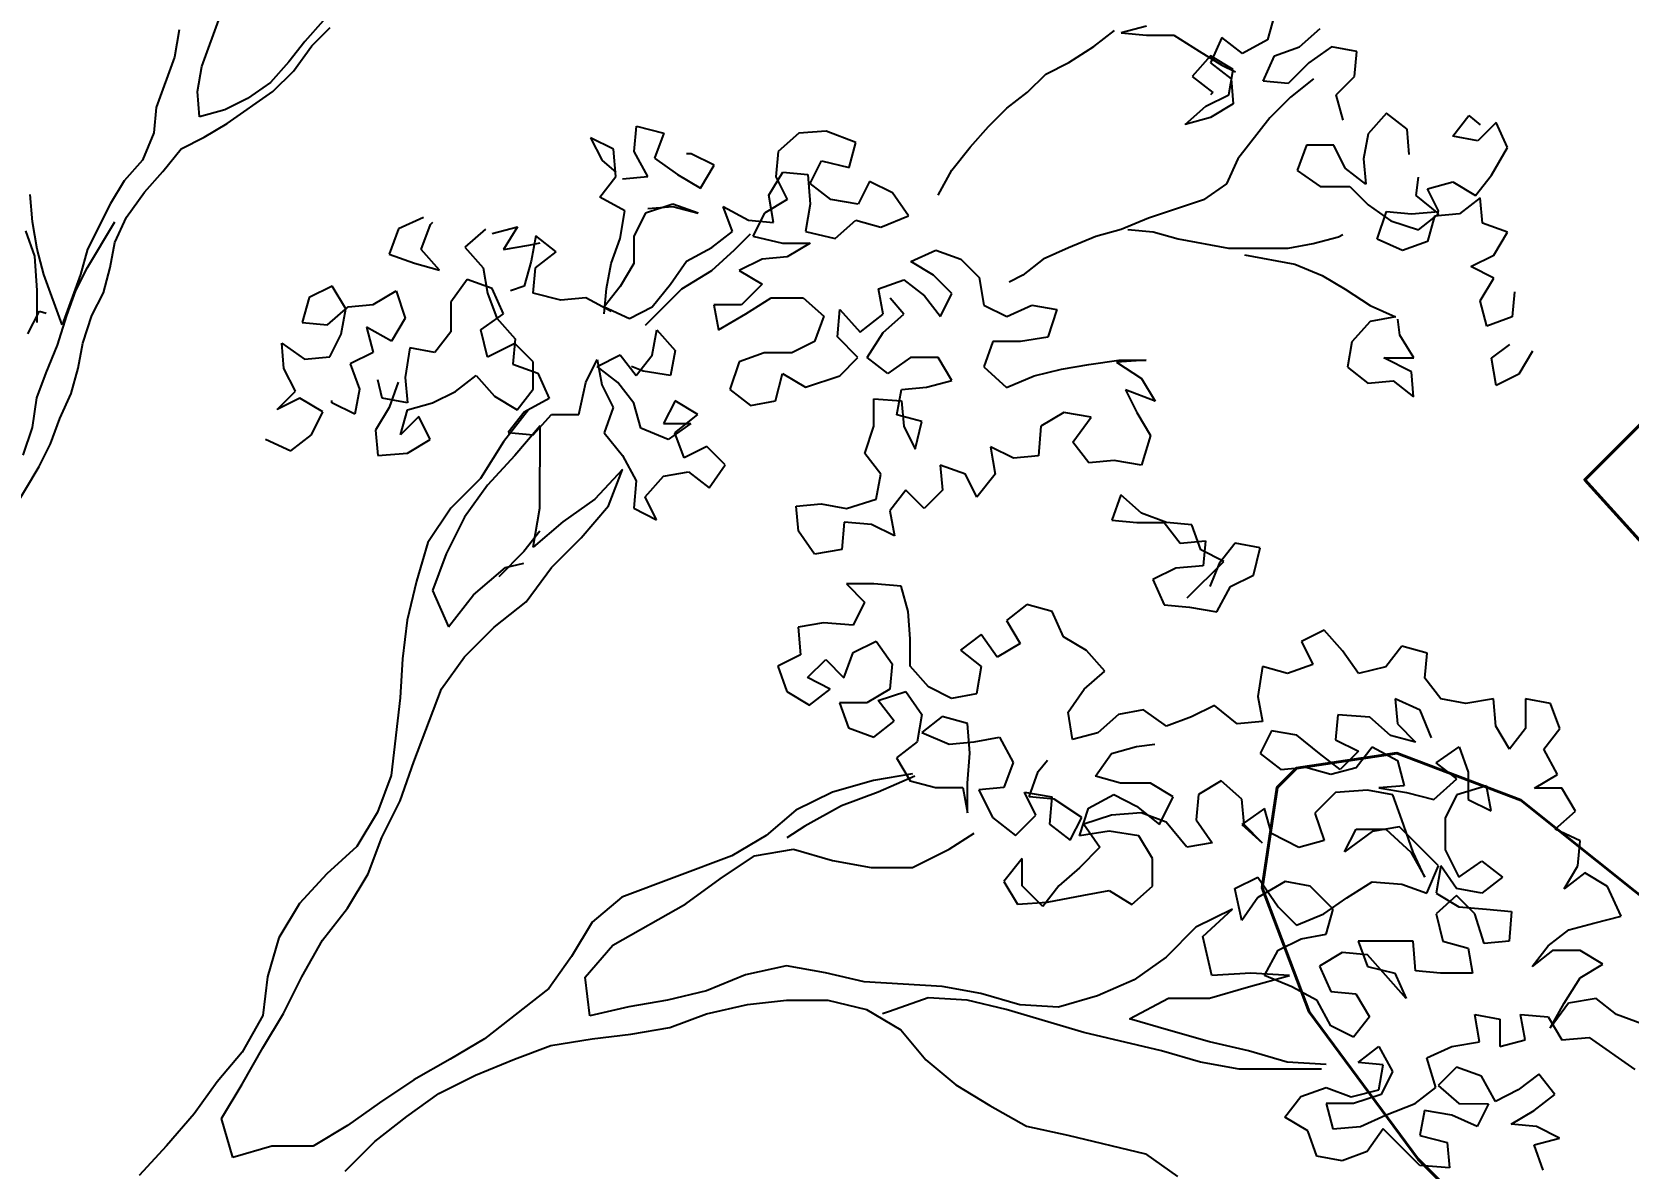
# Model space of a CAD drawing. Header units: millimetres. Extents: x 684983 to 685377, y 990360 to 990509.
# Drawn here: x 685006.994 to 685008.001, y 990444.199 to 990444.915 of the extents above; entities that cross this region are included whole.
import ezdxf

# ---------------------------------------------------------------- set-up
doc = ezdxf.new("R2010")
doc.units = ezdxf.units.MM
doc.layers.add('GRID LEVELS', color=7, linetype='Continuous', lineweight=13)
doc.layers.add('TEAK', color=7, linetype='Continuous')
doc.styles.get("Standard").update_dxf_attribs({"font": 'RomanS'})

# ---------------------------------------------------------------- blocks, each defined once
blk = doc.blocks.new('A$C25655A80')
at = {"color": 62}
for p, q in [((0.19178, 1.57732), (0.19949, 1.59846)), ((0.64265, 1.59902), (0.63976, 1.58845)), ((0.18218, 1.59271), (0.18025, 1.58118)), ((0.24275, 1.5965), (0.23505, 1.58786)), ((0.23793, 1.58593), (0.24563, 1.59361)), ((0.5667, 1.58563), (0.57535, 1.59235)), ((0.58881, 1.59426), (0.57824, 1.59139)), ((0.57824, 1.59139), (0.58881, 1.59042)), ((0.58881, 1.59042), (0.60035, 1.59041)), ((0.60035, 1.59041), (0.61092, 1.58367)), ((0.65321, 1.58555), (0.66187, 1.59323)), ((0.23505, 1.58786), (0.22831, 1.57921)), ((0.23023, 1.57536), (0.23793, 1.58593)), ((0.55612, 1.57891), (0.5667, 1.58563)), ((0.61092, 1.58367), (0.62052, 1.57789)), ((0.62053, 1.58943), (0.61572, 1.57886)), ((0.62918, 1.58269), (0.62053, 1.58943)), ((0.63976, 1.58845), (0.62918, 1.58269)), ((0.64264, 1.58171), (0.65321, 1.58555)), ((0.66667, 1.58554), (0.65705, 1.57882)), ((0.67724, 1.58361), (0.66667, 1.58554)), ((0.67627, 1.57303), (0.67724, 1.58361)), ((0.18025, 1.58118), (0.17254, 1.56004)), ((0.18985, 1.56675), (0.19178, 1.57732)), ((0.22831, 1.57921), (0.22061, 1.57057)), ((0.5465, 1.57411), (0.55612, 1.57891)), ((0.61572, 1.58174), (0.60802, 1.57309)), ((0.62533, 1.57596), (0.61572, 1.58174)), ((0.61572, 1.57886), (0.62436, 1.57212)), ((0.62052, 1.57789), (0.62629, 1.575)), ((0.63782, 1.57114), (0.64264, 1.58171)), ((0.65705, 1.57882), (0.64839, 1.57017)), ((0.22061, 1.57057), (0.211, 1.56385)), ((0.22157, 1.56672), (0.23023, 1.57536)), ((0.5388, 1.56643), (0.5465, 1.57411)), ((0.60802, 1.57309), (0.61667, 1.56636)), ((0.6234, 1.56539), (0.62533, 1.57596)), ((0.62436, 1.57212), (0.62531, 1.56154)), ((0.64839, 1.57017), (0.63782, 1.57114)), ((0.65897, 1.57209), (0.64935, 1.56441)), ((0.66858, 1.56535), (0.67627, 1.57303)), ((0.1908, 1.55617), (0.18985, 1.56675)), ((0.211, 1.56385), (0.20138, 1.55905)), ((0.20233, 1.55328), (0.22157, 1.56672)), ((0.53014, 1.55971), (0.5388, 1.56643)), ((0.61378, 1.56059), (0.6234, 1.56539)), ((0.61667, 1.56636), (0.6157, 1.5654)), ((0.64935, 1.56441), (0.64069, 1.55576)), ((0.67145, 1.55477), (0.66858, 1.56535)), ((0.17254, 1.56004), (0.17157, 1.54946)), ((0.20138, 1.55905), (0.1908, 1.55617)), ((0.52245, 1.55202), (0.53014, 1.55971)), ((0.60512, 1.55291), (0.61378, 1.56059)), ((0.62531, 1.56154), (0.6157, 1.55578)), ((0.68972, 1.55764), (0.68202, 1.54899)), ((0.69836, 1.5509), (0.68972, 1.55764)), ((0.71759, 1.548), (0.72432, 1.55665)), ((0.72432, 1.55665), (0.72913, 1.5528)), ((0.19272, 1.54752), (0.20233, 1.55328)), ((0.37343, 1.54159), (0.37441, 1.55216)), ((0.37441, 1.55216), (0.38594, 1.54927)), ((0.45419, 1.55016), (0.44266, 1.54921)), ((0.46668, 1.54535), (0.45419, 1.55016)), ((0.51475, 1.54338), (0.52245, 1.55202)), ((0.6157, 1.55578), (0.60512, 1.55291)), ((0.64069, 1.55576), (0.62722, 1.53847)), ((0.69932, 1.54033), (0.69836, 1.5509)), ((0.73586, 1.55375), (0.72816, 1.54607)), ((0.74065, 1.54317), (0.73586, 1.55375)), ((0.17157, 1.54946), (0.16675, 1.53793)), ((0.1831, 1.54272), (0.19272, 1.54752)), ((0.35518, 1.54737), (0.35997, 1.53775)), ((0.36478, 1.54256), (0.35518, 1.54737)), ((0.38594, 1.54927), (0.38208, 1.53869)), ((0.44266, 1.54921), (0.434, 1.54153)), ((0.46379, 1.53477), (0.46668, 1.54535)), ((0.50705, 1.53377), (0.51475, 1.54338)), ((0.65606, 1.54421), (0.65221, 1.53364)), ((0.6676, 1.5442), (0.65606, 1.54421)), ((0.67239, 1.53458), (0.6676, 1.5442)), ((0.68202, 1.54899), (0.68009, 1.53842)), ((0.72816, 1.54607), (0.71759, 1.548)), ((0.16675, 1.53793), (0.15905, 1.52929)), ((0.1754, 1.53312), (0.1831, 1.54272)), ((0.35997, 1.53775), (0.36574, 1.53294)), ((0.36573, 1.53102), (0.36478, 1.54256)), ((0.37919, 1.53101), (0.37343, 1.54159)), ((0.38208, 1.53869), (0.39169, 1.53196)), ((0.39747, 1.5406), (0.39554, 1.54061)), ((0.40708, 1.53579), (0.39747, 1.5406)), ((0.434, 1.54153), (0.43303, 1.53096)), ((0.44744, 1.52806), (0.45226, 1.53767)), ((0.45226, 1.53767), (0.46379, 1.53477)), ((0.62722, 1.53847), (0.6224, 1.5279)), ((0.68009, 1.53842), (0.68104, 1.52785)), ((0.73391, 1.53164), (0.74065, 1.54317)), ((0.1677, 1.52447), (0.1754, 1.53312)), ((0.359, 1.52237), (0.36573, 1.53102)), ((0.36862, 1.53006), (0.37919, 1.53101)), ((0.39169, 1.53196), (0.4013, 1.52618)), ((0.4013, 1.52618), (0.40708, 1.53579)), ((0.43014, 1.52327), (0.43591, 1.53288)), ((0.43303, 1.53096), (0.43782, 1.52134)), ((0.43591, 1.53288), (0.44649, 1.53191)), ((0.44649, 1.53191), (0.44743, 1.51941)), ((0.50127, 1.5232), (0.50705, 1.53377)), ((0.65221, 1.53364), (0.66181, 1.5269)), ((0.68104, 1.52785), (0.67239, 1.53458)), ((0.70218, 1.52302), (0.70315, 1.53071)), ((0.72718, 1.523), (0.73391, 1.53164)), ((0.12059, 1.51202), (0.11963, 1.52355)), ((0.15905, 1.52929), (0.15328, 1.51968)), ((0.16, 1.5139), (0.1677, 1.52447)), ((0.43205, 1.51173), (0.43014, 1.52327)), ((0.45609, 1.52132), (0.44744, 1.52806)), ((0.47244, 1.529), (0.46762, 1.51939)), ((0.48205, 1.52418), (0.47244, 1.529)), ((0.48877, 1.51456), (0.48205, 1.52418)), ((0.6224, 1.5279), (0.61278, 1.52118)), ((0.66181, 1.5269), (0.67431, 1.52689)), ((0.67431, 1.52689), (0.68199, 1.51919)), ((0.70699, 1.5259), (0.71757, 1.52877)), ((0.71179, 1.51628), (0.70699, 1.5259)), ((0.71757, 1.52877), (0.72718, 1.523)), ((0.15328, 1.51968), (0.14365, 1.50046)), ((0.36957, 1.5166), (0.359, 1.52237)), ((0.36763, 1.50506), (0.36957, 1.5166)), ((0.38976, 1.51946), (0.37822, 1.51563)), ((0.37918, 1.51755), (0.38976, 1.5185)), ((0.40033, 1.51561), (0.38976, 1.51946)), ((0.38976, 1.5185), (0.40033, 1.51561)), ((0.4109, 1.51848), (0.42147, 1.5127)), ((0.41474, 1.5079), (0.4109, 1.51848)), ((0.43782, 1.52134), (0.42821, 1.51558)), ((0.44743, 1.51941), (0.4455, 1.50788)), ((0.46762, 1.51939), (0.45609, 1.52132)), ((0.61278, 1.52118), (0.5897, 1.51351)), ((0.68199, 1.51919), (0.6916, 1.51246)), ((0.71179, 1.51532), (0.70218, 1.52302)), ((0.7291, 1.52204), (0.72044, 1.51531)), ((0.73005, 1.51146), (0.7291, 1.52204)), ((0.1225, 1.50048), (0.12059, 1.51202)), ((0.14364, 1.49277), (0.15519, 1.51199)), ((0.15518, 1.50333), (0.16, 1.5139)), ((0.28497, 1.51379), (0.27439, 1.50899)), ((0.284, 1.50033), (0.28785, 1.5109)), ((0.28785, 1.5109), (0.28881, 1.51186)), ((0.3138, 1.50703), (0.32438, 1.50991)), ((0.32438, 1.50991), (0.3186, 1.5003)), ((0.37822, 1.51563), (0.3734, 1.50602)), ((0.42147, 1.5127), (0.43205, 1.51173)), ((0.42821, 1.51558), (0.42339, 1.50597)), ((0.458, 1.50498), (0.46665, 1.51266)), ((0.46665, 1.51266), (0.47723, 1.50977)), ((0.47723, 1.50977), (0.48877, 1.51456)), ((0.5897, 1.51351), (0.57816, 1.50871)), ((0.68582, 1.50477), (0.68968, 1.5163)), ((0.68968, 1.5163), (0.70025, 1.51533)), ((0.6916, 1.51246), (0.70313, 1.5086)), ((0.70025, 1.51533), (0.71179, 1.51628)), ((0.70313, 1.5086), (0.71179, 1.51532)), ((0.70987, 1.51436), (0.70697, 1.50379)), ((0.72044, 1.51531), (0.70987, 1.51436)), ((0.74062, 1.5076), (0.73005, 1.51146)), ((0.12153, 1.4976), (0.1177, 1.50818)), ((0.15325, 1.49276), (0.15518, 1.50333)), ((0.27439, 1.50899), (0.27054, 1.49842)), ((0.31092, 1.50896), (0.30226, 1.50128)), ((0.32918, 1.50221), (0.33399, 1.50317)), ((0.33207, 1.50606), (0.33013, 1.49548)), ((0.34071, 1.49932), (0.33207, 1.50606)), ((0.36378, 1.49449), (0.36763, 1.50506)), ((0.3734, 1.50602), (0.37339, 1.49448)), ((0.40608, 1.50118), (0.41474, 1.5079)), ((0.41569, 1.50021), (0.42243, 1.50693)), ((0.42339, 1.50597), (0.43588, 1.50308)), ((0.43588, 1.50308), (0.44742, 1.50307)), ((0.44742, 1.50307), (0.4378, 1.49731)), ((0.4455, 1.50788), (0.458, 1.50498)), ((0.56759, 1.50584), (0.55605, 1.50104)), ((0.57816, 1.50871), (0.56759, 1.50584)), ((0.58105, 1.50871), (0.59162, 1.50774)), ((0.59162, 1.50774), (0.60219, 1.50485)), ((0.60219, 1.50485), (0.62334, 1.50098)), ((0.65891, 1.50287), (0.66948, 1.50575)), ((0.66948, 1.50575), (0.67141, 1.50671)), ((0.69639, 1.49995), (0.68582, 1.50477)), ((0.70697, 1.50379), (0.69639, 1.49995)), ((0.73484, 1.498), (0.74062, 1.5076)), ((0.12248, 1.48318), (0.12153, 1.4976)), ((0.12537, 1.4899), (0.1225, 1.50048)), ((0.14365, 1.50046), (0.14075, 1.48989)), ((0.27054, 1.49842), (0.28111, 1.49457)), ((0.29168, 1.49167), (0.284, 1.50033)), ((0.30226, 1.50128), (0.30994, 1.49262)), ((0.3186, 1.5003), (0.32918, 1.50221)), ((0.33205, 1.4926), (0.34071, 1.49932)), ((0.3955, 1.49542), (0.40608, 1.50118)), ((0.40607, 1.49157), (0.41569, 1.50021)), ((0.42723, 1.49636), (0.41761, 1.49156)), ((0.4378, 1.49731), (0.42723, 1.49636)), ((0.48971, 1.49534), (0.50029, 1.50013)), ((0.50029, 1.50013), (0.51086, 1.49628)), ((0.51086, 1.49628), (0.51854, 1.48858)), ((0.55605, 1.50104), (0.54547, 1.49625)), ((0.62334, 1.50098), (0.64833, 1.50096)), ((0.63006, 1.49809), (0.65121, 1.49423)), ((0.64833, 1.50096), (0.65891, 1.50287)), ((0.72523, 1.4932), (0.73484, 1.498)), ((0.13304, 1.46875), (0.12537, 1.4899)), ((0.14075, 1.48989), (0.13304, 1.46875)), ((0.13882, 1.48316), (0.14364, 1.49277)), ((0.15036, 1.48219), (0.15325, 1.49276)), ((0.28111, 1.49457), (0.29168, 1.49167)), ((0.30994, 1.49262), (0.31186, 1.48204)), ((0.33013, 1.49548), (0.32724, 1.48491)), ((0.33108, 1.48202), (0.33205, 1.4926)), ((0.36185, 1.48392), (0.36378, 1.49449)), ((0.37339, 1.49448), (0.36762, 1.48488)), ((0.38876, 1.48582), (0.3955, 1.49542)), ((0.39357, 1.48389), (0.40607, 1.49157)), ((0.41761, 1.49156), (0.42722, 1.48578)), ((0.49932, 1.48956), (0.48971, 1.49534)), ((0.507, 1.48186), (0.49932, 1.48956)), ((0.54547, 1.49625), (0.53681, 1.48953)), ((0.65121, 1.49423), (0.66274, 1.48941)), ((0.73484, 1.48838), (0.72523, 1.4932)), ((0.12247, 1.46972), (0.12248, 1.48318)), ((0.13497, 1.47259), (0.13882, 1.48316)), ((0.24649, 1.48499), (0.23687, 1.48019)), ((0.25225, 1.47537), (0.24649, 1.48499)), ((0.26379, 1.47728), (0.27341, 1.48304)), ((0.27341, 1.48304), (0.27724, 1.4715)), ((0.30321, 1.48782), (0.29647, 1.47821)), ((0.31378, 1.48396), (0.30321, 1.48782)), ((0.31858, 1.47338), (0.31378, 1.48396)), ((0.32724, 1.48491), (0.32147, 1.48299)), ((0.36762, 1.48488), (0.36088, 1.47623)), ((0.36088, 1.47335), (0.36185, 1.48392)), ((0.37817, 1.46852), (0.39357, 1.48389)), ((0.38107, 1.47621), (0.38876, 1.48582)), ((0.42722, 1.48578), (0.41856, 1.47714)), ((0.47624, 1.48381), (0.48682, 1.48765)), ((0.47815, 1.47324), (0.47624, 1.48381)), ((0.48682, 1.48765), (0.49546, 1.48091)), ((0.51854, 1.48858), (0.52046, 1.47704)), ((0.53681, 1.48953), (0.53104, 1.48665)), ((0.66274, 1.48941), (0.67235, 1.48363)), ((0.67235, 1.48363), (0.68292, 1.4769)), ((0.72906, 1.47878), (0.73484, 1.48838)), ((0.14554, 1.47258), (0.15036, 1.48219)), ((0.23687, 1.48019), (0.23398, 1.46962)), ((0.24455, 1.46865), (0.25321, 1.47633)), ((0.25321, 1.47633), (0.26379, 1.47728)), ((0.29647, 1.47821), (0.29646, 1.46571)), ((0.31186, 1.48204), (0.31569, 1.47146)), ((0.34262, 1.47913), (0.33108, 1.48202)), ((0.35319, 1.48008), (0.34262, 1.47913)), ((0.36376, 1.4743), (0.35319, 1.48008)), ((0.36088, 1.47623), (0.37145, 1.47141)), ((0.37145, 1.47141), (0.38107, 1.47621)), ((0.40702, 1.47715), (0.40893, 1.46657)), ((0.41856, 1.47714), (0.40702, 1.47715)), ((0.42048, 1.47329), (0.43106, 1.48001)), ((0.43106, 1.48001), (0.44451, 1.48)), ((0.44451, 1.48), (0.45316, 1.4723)), ((0.48681, 1.47323), (0.48104, 1.47996)), ((0.49546, 1.48091), (0.50219, 1.47226)), ((0.50219, 1.47226), (0.507, 1.48186)), ((0.52046, 1.47704), (0.53006, 1.47223)), ((0.53006, 1.47223), (0.54064, 1.47703)), ((0.54064, 1.47703), (0.55121, 1.47509)), ((0.68292, 1.4769), (0.69348, 1.47208)), ((0.73193, 1.4682), (0.72906, 1.47878)), ((0.74348, 1.48261), (0.74251, 1.47204)), ((0.11862, 1.46492), (0.12344, 1.47452)), ((0.12344, 1.47452), (0.12632, 1.47356)), ((0.13111, 1.4601), (0.13497, 1.47259)), ((0.14169, 1.46105), (0.14554, 1.47258)), ((0.23398, 1.46962), (0.24455, 1.46865)), ((0.25032, 1.4648), (0.25225, 1.47537)), ((0.27724, 1.4715), (0.27146, 1.46189)), ((0.30896, 1.46666), (0.31858, 1.47338)), ((0.31569, 1.47146), (0.32338, 1.46281)), ((0.40893, 1.46657), (0.42048, 1.47329)), ((0.45316, 1.4723), (0.4493, 1.46173)), ((0.45892, 1.46364), (0.45989, 1.47518)), ((0.45989, 1.47518), (0.46853, 1.46556)), ((0.46853, 1.46556), (0.47815, 1.47324)), ((0.47815, 1.46555), (0.48681, 1.47323)), ((0.55121, 1.47509), (0.54736, 1.46356)), ((0.68291, 1.47017), (0.67521, 1.46152)), ((0.69348, 1.47208), (0.68291, 1.47017)), ((0.6954, 1.46439), (0.69445, 1.47112)), ((0.74251, 1.47204), (0.73193, 1.4682)), ((0.2455, 1.45519), (0.25032, 1.4648)), ((0.26089, 1.46767), (0.26377, 1.45709)), ((0.27146, 1.46189), (0.26089, 1.46767)), ((0.29646, 1.46571), (0.28972, 1.45707)), ((0.31183, 1.45513), (0.30896, 1.46666)), ((0.32338, 1.46281), (0.3224, 1.45223)), ((0.38105, 1.45602), (0.38298, 1.4666)), ((0.38298, 1.4666), (0.39066, 1.45794)), ((0.46756, 1.45498), (0.45892, 1.46364)), ((0.47141, 1.45498), (0.47815, 1.46555)), ((0.54736, 1.46356), (0.53582, 1.46165)), ((0.70116, 1.45477), (0.6954, 1.46439)), ((0.1263, 1.44857), (0.13111, 1.4601)), ((0.13976, 1.45048), (0.14169, 1.46105)), ((0.22532, 1.46097), (0.23493, 1.45423)), ((0.22627, 1.4504), (0.22532, 1.46097)), ((0.26377, 1.45709), (0.25415, 1.45229)), ((0.27915, 1.459), (0.27722, 1.44651)), ((0.28972, 1.45707), (0.27915, 1.459)), ((0.32337, 1.46088), (0.31183, 1.45513)), ((0.33106, 1.45319), (0.32337, 1.46088)), ((0.35797, 1.45124), (0.36759, 1.45604)), ((0.36759, 1.45604), (0.37431, 1.44738)), ((0.37431, 1.44738), (0.38105, 1.45602)), ((0.39066, 1.45794), (0.38873, 1.44737)), ((0.42815, 1.45694), (0.41757, 1.45311)), ((0.43969, 1.45693), (0.42815, 1.45694)), ((0.4493, 1.46173), (0.43969, 1.45693)), ((0.52429, 1.46166), (0.52043, 1.45109)), ((0.53582, 1.46165), (0.52429, 1.46166)), ((0.67521, 1.46152), (0.67328, 1.45095)), ((0.73384, 1.45474), (0.74154, 1.4605)), ((0.75115, 1.45761), (0.74537, 1.448)), ((0.13686, 1.43991), (0.13976, 1.45048)), ((0.23107, 1.44078), (0.22627, 1.4504)), ((0.23493, 1.45423), (0.2455, 1.45519)), ((0.25415, 1.45229), (0.25799, 1.44172)), ((0.3224, 1.45223), (0.33297, 1.44838)), ((0.33105, 1.44165), (0.33106, 1.45319)), ((0.35316, 1.44451), (0.35797, 1.45412)), ((0.35797, 1.45412), (0.35989, 1.44355)), ((0.36662, 1.4445), (0.35797, 1.45124)), ((0.3772, 1.4493), (0.37239, 1.45123)), ((0.38873, 1.44737), (0.3772, 1.4493)), ((0.41757, 1.45311), (0.41372, 1.44157)), ((0.45987, 1.4473), (0.46756, 1.45498)), ((0.48005, 1.44824), (0.47141, 1.45498)), ((0.48967, 1.45496), (0.48005, 1.44824)), ((0.50121, 1.45495), (0.48967, 1.45496)), ((0.50697, 1.44533), (0.50121, 1.45495)), ((0.52043, 1.45109), (0.53004, 1.44243)), ((0.54158, 1.44723), (0.55311, 1.4501)), ((0.55311, 1.4501), (0.56465, 1.45201)), ((0.56465, 1.45201), (0.57715, 1.45392)), ((0.58869, 1.45391), (0.57619, 1.45296)), ((0.57619, 1.45296), (0.58676, 1.44622)), ((0.57715, 1.45392), (0.58869, 1.45391)), ((0.67328, 1.45095), (0.68192, 1.44421)), ((0.68866, 1.45478), (0.70116, 1.45477)), ((0.70019, 1.449), (0.68866, 1.45478)), ((0.73576, 1.4432), (0.73384, 1.45474)), ((0.12244, 1.438), (0.1263, 1.44857)), ((0.2676, 1.43786), (0.26568, 1.44556)), ((0.27433, 1.44459), (0.27048, 1.43402)), ((0.27722, 1.44651), (0.27817, 1.43593)), ((0.29836, 1.44072), (0.30702, 1.44744)), ((0.30702, 1.44744), (0.3147, 1.43878)), ((0.33297, 1.44838), (0.33777, 1.4378)), ((0.35026, 1.43106), (0.35316, 1.44451)), ((0.35989, 1.44355), (0.36468, 1.43393)), ((0.37334, 1.43584), (0.36662, 1.4445)), ((0.43294, 1.43675), (0.43583, 1.44828)), ((0.43583, 1.44828), (0.44544, 1.44251)), ((0.44544, 1.44251), (0.45987, 1.4473)), ((0.49639, 1.44246), (0.50697, 1.44533)), ((0.53004, 1.44243), (0.54158, 1.44723)), ((0.58676, 1.44622), (0.59252, 1.4366)), ((0.68192, 1.44421), (0.6925, 1.44516)), ((0.6925, 1.44516), (0.70114, 1.43843)), ((0.70114, 1.43843), (0.70019, 1.449)), ((0.74537, 1.448), (0.73576, 1.4432)), ((0.12051, 1.4255), (0.12244, 1.438)), ((0.13205, 1.42934), (0.13686, 1.43991)), ((0.22337, 1.4331), (0.23107, 1.44078)), ((0.23299, 1.43789), (0.22337, 1.4331)), ((0.2426, 1.43212), (0.23299, 1.43789)), ((0.24645, 1.43596), (0.24645, 1.43692)), ((0.25606, 1.43114), (0.24645, 1.43596)), ((0.25799, 1.44172), (0.25606, 1.43114)), ((0.27817, 1.43593), (0.2676, 1.43786)), ((0.27817, 1.43305), (0.28874, 1.43592)), ((0.28874, 1.43592), (0.29836, 1.44072)), ((0.3147, 1.43878), (0.32431, 1.433)), ((0.32431, 1.433), (0.33105, 1.44165)), ((0.33777, 1.4378), (0.32719, 1.43204)), ((0.39064, 1.43679), (0.38583, 1.42718)), ((0.40025, 1.43101), (0.39064, 1.43679)), ((0.41372, 1.44157), (0.42236, 1.43484)), ((0.42236, 1.43484), (0.43294, 1.43675)), ((0.47427, 1.42614), (0.47428, 1.43767)), ((0.47428, 1.43767), (0.48581, 1.4367)), ((0.48388, 1.43094), (0.48582, 1.44151)), ((0.48581, 1.4367), (0.48676, 1.42613)), ((0.48582, 1.44151), (0.49639, 1.44246)), ((0.58002, 1.44142), (0.58482, 1.4318)), ((0.59252, 1.4366), (0.58002, 1.44142)), ((0.12819, 1.41876), (0.13205, 1.42934)), ((0.23778, 1.42251), (0.2426, 1.43212)), ((0.27048, 1.43402), (0.2647, 1.42441)), ((0.27527, 1.42248), (0.27817, 1.43305)), ((0.28297, 1.43016), (0.27527, 1.42248)), ((0.28777, 1.42054), (0.28297, 1.43016)), ((0.32719, 1.43204), (0.32046, 1.42339)), ((0.33103, 1.42242), (0.33873, 1.43107)), ((0.33873, 1.43107), (0.35026, 1.43106)), ((0.36468, 1.43393), (0.36083, 1.42336)), ((0.37621, 1.42527), (0.37334, 1.43584)), ((0.39063, 1.42333), (0.40025, 1.43101)), ((0.49446, 1.42804), (0.48388, 1.43094)), ((0.55406, 1.43183), (0.54444, 1.42607)), ((0.56559, 1.4299), (0.55406, 1.43183)), ((0.55789, 1.41933), (0.56559, 1.4299)), ((0.58482, 1.4318), (0.59058, 1.42219)), ((0.11665, 1.41397), (0.12051, 1.4255)), ((0.22912, 1.41579), (0.23778, 1.42251)), ((0.2647, 1.42441), (0.26565, 1.41383)), ((0.32046, 1.42339), (0.33103, 1.42242)), ((0.33392, 1.42627), (0.32333, 1.41378)), ((0.33388, 1.39166), (0.33392, 1.42627)), ((0.36083, 1.42336), (0.36851, 1.41374)), ((0.38774, 1.42045), (0.37621, 1.42527)), ((0.38583, 1.42718), (0.39736, 1.42717)), ((0.39736, 1.42717), (0.38774, 1.42045)), ((0.39447, 1.41275), (0.39063, 1.42333)), ((0.47041, 1.41461), (0.47427, 1.42614)), ((0.48676, 1.42613), (0.49156, 1.41651)), ((0.49156, 1.41651), (0.49446, 1.42804)), ((0.54444, 1.42607), (0.54347, 1.41358)), ((0.12338, 1.40916), (0.12819, 1.41876)), ((0.21855, 1.4206), (0.22912, 1.41579)), ((0.27815, 1.41478), (0.28777, 1.42054)), ((0.40408, 1.41755), (0.39447, 1.41275)), ((0.41177, 1.40985), (0.40408, 1.41755)), ((0.52328, 1.41744), (0.5252, 1.4059)), ((0.53289, 1.41263), (0.52328, 1.41744)), ((0.56461, 1.41067), (0.55789, 1.41933)), ((0.59058, 1.42219), (0.58672, 1.40969)), ((0.10605, 1.38033), (0.12338, 1.40916)), ((0.26565, 1.41383), (0.27815, 1.41478)), ((0.32333, 1.41378), (0.31178, 1.40129)), ((0.36851, 1.41374), (0.37427, 1.40316)), ((0.40503, 1.40025), (0.41177, 1.40985)), ((0.47713, 1.40595), (0.47041, 1.41461)), ((0.50213, 1.40977), (0.50308, 1.3992)), ((0.5127, 1.40592), (0.50213, 1.40977)), ((0.54347, 1.41358), (0.53289, 1.41263)), ((0.57519, 1.41163), (0.56461, 1.41067)), ((0.58672, 1.40969), (0.57519, 1.41163)), ((0.36851, 1.40797), (0.35696, 1.39548)), ((0.36272, 1.39259), (0.36851, 1.40797)), ((0.37427, 1.40316), (0.3733, 1.39162)), ((0.37811, 1.39643), (0.38581, 1.40507)), ((0.38581, 1.40507), (0.39638, 1.40698)), ((0.39638, 1.40698), (0.40503, 1.40025)), ((0.4752, 1.39538), (0.47713, 1.40595)), ((0.5175, 1.3963), (0.5127, 1.40592)), ((0.5252, 1.4059), (0.5175, 1.3963)), ((0.31178, 1.40129), (0.30216, 1.38784)), ((0.38291, 1.38681), (0.37811, 1.39643)), ((0.4877, 1.39921), (0.48096, 1.39056)), ((0.49538, 1.39151), (0.4877, 1.39921)), ((0.50308, 1.3992), (0.49538, 1.39151)), ((0.57806, 1.3972), (0.57421, 1.38663)), ((0.5867, 1.38951), (0.57806, 1.3972)), ((0.33099, 1.37532), (0.33388, 1.39166)), ((0.35696, 1.39548), (0.34349, 1.38588)), ((0.35118, 1.37915), (0.36272, 1.39259)), ((0.3733, 1.39162), (0.38291, 1.38681)), ((0.44155, 1.39252), (0.45213, 1.39347)), ((0.4425, 1.38195), (0.44155, 1.39252)), ((0.45213, 1.39347), (0.4627, 1.39154)), ((0.4627, 1.39154), (0.4752, 1.39538)), ((0.48096, 1.39056), (0.48288, 1.37999)), ((0.59728, 1.38565), (0.5867, 1.38951)), ((0.30216, 1.38784), (0.29445, 1.37247)), ((0.34349, 1.38588), (0.33099, 1.37532)), ((0.46173, 1.38577), (0.46076, 1.37424)), ((0.47327, 1.3848), (0.46173, 1.38577)), ((0.48288, 1.37999), (0.47327, 1.3848)), ((0.57421, 1.38663), (0.58478, 1.38566)), ((0.58478, 1.38566), (0.59631, 1.38565)), ((0.59631, 1.38565), (0.60304, 1.37699)), ((0.60785, 1.38468), (0.59728, 1.38565)), ((0.61168, 1.3741), (0.60785, 1.38468)), ((0.33388, 1.38205), (0.32714, 1.3734)), ((0.33867, 1.36666), (0.35118, 1.37915)), ((0.44922, 1.37233), (0.4425, 1.38195)), ((0.60304, 1.37699), (0.61361, 1.37795)), ((0.61361, 1.37795), (0.61264, 1.36737)), ((0.62611, 1.37697), (0.61937, 1.36833)), ((0.63668, 1.37504), (0.62611, 1.37697)), ((0.29445, 1.37247), (0.28867, 1.35709)), ((0.32714, 1.3734), (0.31655, 1.36284)), ((0.46076, 1.37424), (0.44922, 1.37233)), ((0.6059, 1.35392), (0.62129, 1.36929)), ((0.62129, 1.36929), (0.61168, 1.3741)), ((0.63378, 1.36351), (0.63668, 1.37504)), ((0.30597, 1.35516), (0.31944, 1.36668)), ((0.31944, 1.36668), (0.32713, 1.36859)), ((0.32808, 1.35225), (0.33867, 1.36666)), ((0.6011, 1.36642), (0.59149, 1.36162)), ((0.61264, 1.36737), (0.6011, 1.36642)), ((0.61937, 1.36833), (0.61552, 1.35872)), ((0.62417, 1.35871), (0.63378, 1.36351)), ((0.28867, 1.35709), (0.29539, 1.34171)), ((0.46267, 1.35982), (0.47035, 1.35212)), ((0.47421, 1.35981), (0.46267, 1.35982)), ((0.48574, 1.35884), (0.47421, 1.35981)), ((0.48861, 1.34826), (0.48574, 1.35884)), ((0.59149, 1.36162), (0.59628, 1.35104)), ((0.61839, 1.34814), (0.62417, 1.35871)), ((0.29539, 1.34171), (0.30597, 1.35516)), ((0.31461, 1.34169), (0.32808, 1.35225)), ((0.47035, 1.35212), (0.46554, 1.34251)), ((0.5386, 1.3511), (0.52995, 1.34438)), ((0.54918, 1.3482), (0.5386, 1.3511)), ((0.59628, 1.35104), (0.60686, 1.35007)), ((0.60686, 1.35007), (0.61839, 1.34814)), ((0.45304, 1.34349), (0.44247, 1.34157)), ((0.46554, 1.34251), (0.45304, 1.34349)), ((0.48956, 1.33672), (0.48861, 1.34826)), ((0.52995, 1.34438), (0.53571, 1.33476)), ((0.55397, 1.33763), (0.54918, 1.3482)), ((0.3021, 1.3292), (0.31461, 1.34169)), ((0.44247, 1.34157), (0.44342, 1.33004)), ((0.46553, 1.33098), (0.47514, 1.33577)), ((0.47514, 1.33577), (0.48186, 1.32616)), ((0.48955, 1.32519), (0.48956, 1.33672)), ((0.51937, 1.33862), (0.51071, 1.3319)), ((0.52609, 1.329), (0.51937, 1.33862)), ((0.56358, 1.33185), (0.55397, 1.33763)), ((0.66356, 1.34041), (0.65395, 1.33561)), ((0.65395, 1.33561), (0.65874, 1.32599)), ((0.67125, 1.33175), (0.66356, 1.34041)), ((0.29248, 1.31575), (0.3021, 1.3292)), ((0.44342, 1.33004), (0.4338, 1.32524)), ((0.46167, 1.32041), (0.46553, 1.33098)), ((0.51071, 1.3319), (0.51935, 1.32516)), ((0.53571, 1.33476), (0.52609, 1.329)), ((0.57126, 1.32319), (0.56358, 1.33185)), ((0.67797, 1.32213), (0.67125, 1.33175)), ((0.69624, 1.33365), (0.68951, 1.325)), ((0.70681, 1.33076), (0.69624, 1.33365)), ((0.70584, 1.32018), (0.70681, 1.33076)), ((0.4338, 1.32524), (0.43763, 1.31466)), ((0.44629, 1.32042), (0.45399, 1.3281)), ((0.45399, 1.3281), (0.46167, 1.32041)), ((0.48186, 1.32616), (0.48089, 1.31558)), ((0.49724, 1.31653), (0.48955, 1.32519)), ((0.51935, 1.32516), (0.51742, 1.31363)), ((0.5626, 1.31551), (0.57126, 1.32319)), ((0.63759, 1.32505), (0.63566, 1.31256)), ((0.64817, 1.32216), (0.63759, 1.32505)), ((0.65874, 1.32599), (0.64817, 1.32216)), ((0.68951, 1.325), (0.67797, 1.32213)), ((0.28092, 1.285), (0.29248, 1.31575)), ((0.4559, 1.31561), (0.44629, 1.32042)), ((0.44724, 1.30888), (0.4559, 1.31561)), ((0.48089, 1.31558), (0.47128, 1.30982)), ((0.50685, 1.31171), (0.49724, 1.31653)), ((0.55587, 1.3059), (0.5626, 1.31551)), ((0.71256, 1.31153), (0.70584, 1.32018)), ((0.43763, 1.31466), (0.44724, 1.30888)), ((0.45974, 1.30983), (0.46358, 1.29926)), ((0.47128, 1.30982), (0.45974, 1.30983)), ((0.47608, 1.31078), (0.48762, 1.31461)), ((0.4828, 1.30212), (0.47608, 1.31078)), ((0.48762, 1.31461), (0.49434, 1.305)), ((0.51742, 1.31363), (0.50685, 1.31171)), ((0.61739, 1.30873), (0.60778, 1.30393)), ((0.627, 1.30103), (0.61739, 1.30873)), ((0.63566, 1.31256), (0.63757, 1.30198)), ((0.69334, 1.31154), (0.69429, 1.30097)), ((0.70391, 1.30673), (0.69334, 1.31154)), ((0.72314, 1.30959), (0.71256, 1.31153)), ((0.73467, 1.3115), (0.72314, 1.30959)), ((0.73562, 1.29997), (0.73467, 1.3115)), ((0.74813, 1.31149), (0.74812, 1.299)), ((0.7587, 1.30956), (0.74813, 1.31149)), ((0.76254, 1.29898), (0.7587, 1.30956)), ((0.47415, 1.2954), (0.4828, 1.30212)), ((0.49434, 1.305), (0.49241, 1.29346)), ((0.50299, 1.30403), (0.49434, 1.29731)), ((0.51356, 1.30113), (0.50299, 1.30403)), ((0.55778, 1.29436), (0.55587, 1.3059)), ((0.57701, 1.30492), (0.56836, 1.29724)), ((0.58759, 1.30683), (0.57701, 1.30492)), ((0.5972, 1.30009), (0.58759, 1.30683)), ((0.60778, 1.30393), (0.5972, 1.30009)), ((0.63757, 1.30198), (0.627, 1.30103)), ((0.6693, 1.30484), (0.66833, 1.29426)), ((0.68276, 1.30386), (0.6693, 1.30484)), ((0.6914, 1.29616), (0.68276, 1.30386)), ((0.7087, 1.29519), (0.70391, 1.30673)), ((0.46358, 1.29926), (0.47415, 1.2954)), ((0.49434, 1.29731), (0.50587, 1.29249)), ((0.51451, 1.28864), (0.51356, 1.30113)), ((0.51644, 1.29344), (0.52702, 1.29535)), ((0.52702, 1.29535), (0.53278, 1.28477)), ((0.56836, 1.29724), (0.55778, 1.29436)), ((0.64142, 1.29813), (0.6366, 1.28852)), ((0.65199, 1.2962), (0.64142, 1.29813)), ((0.66159, 1.2885), (0.65199, 1.2962)), ((0.70197, 1.29327), (0.6914, 1.29616)), ((0.69429, 1.30097), (0.70197, 1.29327)), ((0.74138, 1.29035), (0.73562, 1.29997)), ((0.74812, 1.299), (0.74138, 1.29035)), ((0.7558, 1.29034), (0.76254, 1.29898)), ((0.49241, 1.29346), (0.48375, 1.28674)), ((0.50587, 1.29249), (0.51644, 1.29344)), ((0.51354, 1.27614), (0.51451, 1.28864)), ((0.56738, 1.27897), (0.57412, 1.28858)), ((0.57412, 1.28858), (0.58469, 1.29145)), ((0.58469, 1.29145), (0.59238, 1.29241)), ((0.6366, 1.28852), (0.64525, 1.28179)), ((0.67024, 1.28176), (0.66159, 1.2885)), ((0.66833, 1.29426), (0.67794, 1.28945)), ((0.67794, 1.28945), (0.67024, 1.28176)), ((0.67697, 1.28272), (0.68371, 1.29136)), ((0.68371, 1.29136), (0.69428, 1.28559)), ((0.71062, 1.28461), (0.72024, 1.29133)), ((0.72024, 1.29133), (0.72407, 1.28075)), ((0.76156, 1.27976), (0.7558, 1.29034)), ((0.27513, 1.26867), (0.28092, 1.285)), ((0.48375, 1.28674), (0.48951, 1.27712)), ((0.53278, 1.28477), (0.52892, 1.2742)), ((0.54335, 1.28092), (0.5472, 1.28572)), ((0.64525, 1.28179), (0.65582, 1.28274)), ((0.65582, 1.28274), (0.66639, 1.27984)), ((0.66639, 1.27984), (0.67697, 1.28272)), ((0.69428, 1.28559), (0.69715, 1.27501)), ((0.71926, 1.27787), (0.71062, 1.28461)), ((0.47413, 1.27714), (0.45682, 1.27235)), ((0.49047, 1.28001), (0.47413, 1.27714)), ((0.49143, 1.27904), (0.47605, 1.27233)), ((0.48951, 1.27712), (0.50008, 1.27423)), ((0.51353, 1.26364), (0.51354, 1.27614)), ((0.53949, 1.27035), (0.54335, 1.28092)), ((0.57795, 1.27608), (0.56738, 1.27897)), ((0.59045, 1.27607), (0.57795, 1.27608)), ((0.60005, 1.27029), (0.59045, 1.27607)), ((0.62025, 1.277), (0.61063, 1.27124)), ((0.62889, 1.2693), (0.62025, 1.277)), ((0.69715, 1.27501), (0.68657, 1.27406)), ((0.70964, 1.26923), (0.71926, 1.27787)), ((0.73176, 1.27498), (0.71926, 1.27114)), ((0.72407, 1.28075), (0.72406, 1.26922)), ((0.73367, 1.2644), (0.73176, 1.27498)), ((0.75194, 1.274), (0.76156, 1.27976)), ((0.26743, 1.25329), (0.27513, 1.26867)), ((0.45682, 1.27235), (0.44143, 1.26467)), ((0.47605, 1.27233), (0.46066, 1.26657)), ((0.50008, 1.27423), (0.51162, 1.27422)), ((0.51162, 1.27422), (0.51353, 1.26364)), ((0.52892, 1.2742), (0.51835, 1.27325)), ((0.51835, 1.27325), (0.5241, 1.26171)), ((0.53757, 1.27227), (0.5491, 1.27034)), ((0.54237, 1.26265), (0.53757, 1.27227)), ((0.55007, 1.26938), (0.53949, 1.27035)), ((0.5491, 1.27034), (0.54813, 1.2588)), ((0.56159, 1.26168), (0.55007, 1.26938)), ((0.56448, 1.26552), (0.57506, 1.27128)), ((0.57506, 1.27128), (0.58467, 1.26646)), ((0.59428, 1.25876), (0.60005, 1.27029)), ((0.61063, 1.27124), (0.60966, 1.26067)), ((0.62984, 1.25873), (0.62889, 1.2693)), ((0.66831, 1.27215), (0.65965, 1.26351)), ((0.68177, 1.2731), (0.66831, 1.27215)), ((0.69234, 1.27117), (0.68177, 1.2731)), ((0.68657, 1.27406), (0.69811, 1.27212)), ((0.69618, 1.26059), (0.69234, 1.27117)), ((0.69811, 1.27212), (0.70964, 1.26923)), ((0.71926, 1.27114), (0.71444, 1.26154)), ((0.72406, 1.26922), (0.73367, 1.2644)), ((0.76348, 1.27399), (0.75194, 1.274)), ((0.76924, 1.26437), (0.76348, 1.27399)), ((0.44143, 1.26467), (0.42893, 1.25411)), ((0.46066, 1.26657), (0.44527, 1.25794)), ((0.5241, 1.26171), (0.53371, 1.25401)), ((0.53371, 1.25401), (0.54237, 1.26265)), ((0.55678, 1.25207), (0.56159, 1.26168)), ((0.56063, 1.25399), (0.56448, 1.26552)), ((0.57409, 1.26263), (0.56255, 1.25879)), ((0.58659, 1.26358), (0.57409, 1.26263)), ((0.58467, 1.26646), (0.59428, 1.25876)), ((0.59716, 1.25972), (0.58659, 1.26358)), ((0.6385, 1.26545), (0.62888, 1.25873)), ((0.64138, 1.25487), (0.6385, 1.26545)), ((0.65965, 1.26351), (0.66348, 1.25197)), ((0.71444, 1.26154), (0.71443, 1.24808)), ((0.76058, 1.25669), (0.76924, 1.26437)), ((0.44527, 1.25794), (0.43758, 1.25314)), ((0.50583, 1.24827), (0.51641, 1.25499)), ((0.54813, 1.2588), (0.55678, 1.25207)), ((0.57312, 1.2559), (0.56063, 1.25399)), ((0.56255, 1.25879), (0.56927, 1.24917)), ((0.58562, 1.25396), (0.57312, 1.2559)), ((0.6058, 1.24914), (0.59716, 1.25972)), ((0.60966, 1.26067), (0.61638, 1.25105)), ((0.62888, 1.25873), (0.63753, 1.25103)), ((0.63753, 1.25103), (0.62984, 1.25873)), ((0.65291, 1.24909), (0.64138, 1.25487)), ((0.67213, 1.24715), (0.67695, 1.25676)), ((0.68367, 1.2558), (0.67213, 1.24715)), ((0.67695, 1.25676), (0.68944, 1.25675)), ((0.69521, 1.25771), (0.68367, 1.2558)), ((0.68944, 1.25675), (0.70001, 1.24713)), ((0.71154, 1.24135), (0.69521, 1.25771)), ((0.70097, 1.24713), (0.69618, 1.26059)), ((0.77115, 1.25187), (0.76058, 1.25669)), ((0.26165, 1.23792), (0.26743, 1.25329)), ((0.42893, 1.25411), (0.4145, 1.24547)), ((0.42411, 1.24546), (0.44046, 1.24833)), ((0.44046, 1.24833), (0.4568, 1.24351)), ((0.49044, 1.24059), (0.50583, 1.24827)), ((0.56927, 1.24917), (0.56061, 1.24053)), ((0.59138, 1.24434), (0.58562, 1.25396)), ((0.61638, 1.25105), (0.6058, 1.24914)), ((0.66348, 1.25197), (0.65291, 1.24909)), ((0.71443, 1.24808), (0.72019, 1.23654)), ((0.77018, 1.2413), (0.77115, 1.25187)), ((0.4145, 1.24547), (0.36834, 1.22821)), ((0.40968, 1.23586), (0.42411, 1.24546)), ((0.4568, 1.24351), (0.47313, 1.24061)), ((0.53658, 1.24439), (0.52889, 1.23479)), ((0.53657, 1.23286), (0.53658, 1.24439)), ((0.59137, 1.23281), (0.59138, 1.24434)), ((0.70001, 1.24713), (0.70577, 1.23655)), ((0.70577, 1.23655), (0.70097, 1.24713)), ((0.70672, 1.22982), (0.71154, 1.24135)), ((0.7125, 1.24135), (0.71057, 1.22982)), ((0.71922, 1.23173), (0.7125, 1.24135)), ((0.72019, 1.23654), (0.7298, 1.24326)), ((0.7298, 1.24326), (0.73845, 1.23652)), ((0.7644, 1.23169), (0.77018, 1.2413)), ((0.25298, 1.22351), (0.26165, 1.23792)), ((0.39526, 1.2253), (0.40968, 1.23586)), ((0.47313, 1.24061), (0.49044, 1.24059)), ((0.52889, 1.23479), (0.53464, 1.22517)), ((0.56061, 1.24053), (0.55195, 1.23285)), ((0.62597, 1.23182), (0.63559, 1.23661)), ((0.64713, 1.23468), (0.63558, 1.22796)), ((0.63559, 1.23661), (0.64423, 1.22411)), ((0.6577, 1.23275), (0.64713, 1.23468)), ((0.67307, 1.22793), (0.68365, 1.23465)), ((0.68365, 1.23465), (0.69615, 1.23367)), ((0.73845, 1.23652), (0.72979, 1.2298)), ((0.77306, 1.23841), (0.7644, 1.23169)), ((0.78267, 1.23263), (0.77306, 1.23841)), ((0.36834, 1.22821), (0.35584, 1.21764)), ((0.54522, 1.2242), (0.53657, 1.23286)), ((0.55195, 1.23285), (0.54522, 1.2242)), ((0.54714, 1.22612), (0.56253, 1.22899)), ((0.56253, 1.22899), (0.5731, 1.2309)), ((0.5731, 1.2309), (0.58271, 1.22513)), ((0.58271, 1.22513), (0.59137, 1.23281)), ((0.62885, 1.21836), (0.62597, 1.23182)), ((0.63558, 1.22796), (0.62885, 1.21836)), ((0.6673, 1.22313), (0.6577, 1.23275)), ((0.66345, 1.22121), (0.67307, 1.22793)), ((0.69615, 1.23367), (0.70672, 1.22982)), ((0.71922, 1.22885), (0.71056, 1.22116)), ((0.71057, 1.22982), (0.72017, 1.22404)), ((0.72979, 1.2298), (0.71922, 1.23173)), ((0.7269, 1.22115), (0.71922, 1.22885)), ((0.78842, 1.22013), (0.78267, 1.23263)), ((0.24239, 1.21006), (0.25298, 1.22351)), ((0.36448, 1.20802), (0.39526, 1.2253)), ((0.53464, 1.22517), (0.54714, 1.22612)), ((0.625, 1.22317), (0.60962, 1.21549)), ((0.6125, 1.21164), (0.625, 1.22317)), ((0.64423, 1.22411), (0.65191, 1.21641)), ((0.65191, 1.21641), (0.66345, 1.22121)), ((0.66441, 1.21255), (0.6673, 1.22313)), ((0.71056, 1.22116), (0.71343, 1.20963)), ((0.72017, 1.22404), (0.73171, 1.22307)), ((0.73171, 1.22307), (0.74228, 1.2221)), ((0.74228, 1.2221), (0.74131, 1.2096)), ((0.35584, 1.21764), (0.34717, 1.20323)), ((0.60962, 1.21549), (0.59711, 1.203)), ((0.73073, 1.20865), (0.7269, 1.22115)), ((0.76631, 1.21438), (0.77688, 1.21726)), ((0.77688, 1.21726), (0.78842, 1.22013)), ((0.23373, 1.19468), (0.24239, 1.21006)), ((0.35293, 1.19458), (0.36448, 1.20802)), ((0.61633, 1.1953), (0.6125, 1.21164)), ((0.64421, 1.20584), (0.65383, 1.21064)), ((0.65383, 1.21064), (0.66441, 1.21255)), ((0.67786, 1.20966), (0.6817, 1.19908)), ((0.70094, 1.20964), (0.67786, 1.20966)), ((0.70188, 1.19714), (0.70094, 1.20964)), ((0.71343, 1.20963), (0.724, 1.20673)), ((0.74131, 1.2096), (0.73073, 1.20865)), ((0.75765, 1.20766), (0.76631, 1.21438)), ((0.34717, 1.20323), (0.33754, 1.18978)), ((0.59711, 1.203), (0.58364, 1.1934)), ((0.63844, 1.19528), (0.64421, 1.20584)), ((0.67113, 1.20486), (0.66151, 1.1991)), ((0.6817, 1.20389), (0.67113, 1.20486)), ((0.68939, 1.19523), (0.6817, 1.20389)), ((0.724, 1.20673), (0.72592, 1.19616)), ((0.75091, 1.19902), (0.75765, 1.20766)), ((0.75957, 1.20574), (0.75091, 1.19902)), ((0.77111, 1.20573), (0.75957, 1.20574)), ((0.78071, 1.19995), (0.77111, 1.20573)), ((0.22602, 1.17931), (0.23373, 1.19468)), ((0.35484, 1.17823), (0.35293, 1.19458)), ((0.42022, 1.19548), (0.40387, 1.18876)), ((0.43753, 1.1993), (0.42022, 1.19548)), ((0.45387, 1.19641), (0.43753, 1.1993)), ((0.47021, 1.19255), (0.45387, 1.19641)), ((0.63267, 1.19624), (0.61633, 1.1953)), ((0.6317, 1.19047), (0.64901, 1.19527)), ((0.64901, 1.19527), (0.63267, 1.19624)), ((0.64997, 1.19046), (0.63844, 1.19528)), ((0.66151, 1.1991), (0.66631, 1.18852)), ((0.6817, 1.19908), (0.69323, 1.19619)), ((0.69803, 1.18561), (0.68939, 1.19523)), ((0.69323, 1.19619), (0.69803, 1.18561)), ((0.71246, 1.19617), (0.70188, 1.19714)), ((0.72592, 1.19616), (0.71246, 1.19617)), ((0.7711, 1.19419), (0.78071, 1.19995)), ((0.33754, 1.18978), (0.31061, 1.16866)), ((0.40387, 1.18876), (0.38753, 1.18493)), ((0.50289, 1.19059), (0.47021, 1.19255)), ((0.51923, 1.18769), (0.50289, 1.19059)), ((0.53557, 1.18287), (0.51923, 1.18769)), ((0.58364, 1.1934), (0.56825, 1.18669)), ((0.61536, 1.18568), (0.6317, 1.19047)), ((0.66054, 1.18468), (0.64997, 1.19046)), ((0.66631, 1.18852), (0.67688, 1.18755)), ((0.76436, 1.18362), (0.7711, 1.19419)), ((0.37118, 1.18206), (0.35484, 1.17823)), ((0.38753, 1.18493), (0.37118, 1.18206)), ((0.49712, 1.18579), (0.48077, 1.18004)), ((0.51346, 1.18482), (0.49712, 1.18579)), ((0.5298, 1.18096), (0.51346, 1.18482)), ((0.56247, 1.17131), (0.5298, 1.18096)), ((0.55191, 1.1819), (0.53557, 1.18287)), ((0.56825, 1.18669), (0.55191, 1.1819)), ((0.5817, 1.17706), (0.59805, 1.1857)), ((0.59805, 1.1857), (0.61536, 1.18568)), ((0.6663, 1.1741), (0.66054, 1.18468)), ((0.67688, 1.18755), (0.68264, 1.17793)), ((0.75858, 1.17306), (0.76436, 1.18362)), ((0.76628, 1.18362), (0.75858, 1.17306)), ((0.77782, 1.18553), (0.76628, 1.18362)), ((0.78646, 1.1788), (0.77782, 1.18553)), ((0.21736, 1.1649), (0.22602, 1.17931)), ((0.48077, 1.18004), (0.47789, 1.17908)), ((0.59804, 1.17224), (0.5817, 1.17706)), ((0.68264, 1.17793), (0.6759, 1.16929)), ((0.72686, 1.17885), (0.73743, 1.17692)), ((0.72877, 1.16731), (0.72686, 1.17885)), ((0.73743, 1.17692), (0.73742, 1.16538)), ((0.74609, 1.17883), (0.75762, 1.17786)), ((0.748, 1.16826), (0.74609, 1.17883)), ((0.75762, 1.17786), (0.76338, 1.16824)), ((0.79703, 1.17494), (0.78646, 1.1788)), ((0.31061, 1.16866), (0.29618, 1.16002)), ((0.59515, 1.16359), (0.56247, 1.17131)), ((0.61534, 1.16742), (0.59804, 1.17224)), ((0.6759, 1.16929), (0.6663, 1.1741)), ((0.73742, 1.16538), (0.748, 1.16826)), ((0.76338, 1.16824), (0.77492, 1.1692)), ((0.77492, 1.1692), (0.79413, 1.15572)), ((0.20869, 1.14953), (0.21736, 1.1649)), ((0.61149, 1.15877), (0.59515, 1.16359)), ((0.63168, 1.16356), (0.61534, 1.16742)), ((0.64802, 1.15874), (0.63168, 1.16356)), ((0.67782, 1.15871), (0.68648, 1.16543)), ((0.68648, 1.16543), (0.69223, 1.15485)), ((0.70666, 1.16061), (0.71724, 1.1654)), ((0.71724, 1.1654), (0.72877, 1.16731)), ((0.29618, 1.16002), (0.28079, 1.15138)), ((0.62783, 1.15587), (0.61149, 1.15877)), ((0.66243, 1.15584), (0.62783, 1.15587)), ((0.66436, 1.15776), (0.64802, 1.15874)), ((0.68839, 1.15774), (0.67782, 1.15871)), ((0.68646, 1.14717), (0.68839, 1.15774)), ((0.69223, 1.15485), (0.68742, 1.14524)), ((0.71049, 1.14811), (0.70666, 1.16061)), ((0.71915, 1.15675), (0.71145, 1.14907)), ((0.72972, 1.15289), (0.71915, 1.15675)), ((0.20003, 1.13511), (0.20869, 1.14953)), ((0.28079, 1.15138), (0.26636, 1.14178)), ((0.65377, 1.14431), (0.66435, 1.14815)), ((0.66435, 1.14815), (0.67492, 1.14429)), ((0.70183, 1.14138), (0.71049, 1.14811)), ((0.71145, 1.14907), (0.7201, 1.14137)), ((0.73548, 1.14231), (0.72972, 1.15289)), ((0.75376, 1.15383), (0.7451, 1.14711)), ((0.76048, 1.14518), (0.75376, 1.15383)), ((0.26636, 1.14178), (0.2529, 1.13218)), ((0.64703, 1.13567), (0.65377, 1.14431)), ((0.66434, 1.14142), (0.66722, 1.13084)), ((0.67588, 1.14141), (0.66434, 1.14142)), ((0.67492, 1.14429), (0.68646, 1.14717)), ((0.68742, 1.14524), (0.67588, 1.14141)), ((0.68933, 1.13659), (0.70183, 1.14138)), ((0.7201, 1.14137), (0.7326, 1.14136)), ((0.7326, 1.14136), (0.72778, 1.13175)), ((0.7451, 1.14711), (0.73548, 1.14231)), ((0.75182, 1.13845), (0.76048, 1.14518)), ((0.20482, 1.11877), (0.20003, 1.13511)), ((0.65664, 1.12989), (0.64703, 1.13567)), ((0.67875, 1.13179), (0.68933, 1.13659)), ((0.70568, 1.1385), (0.70374, 1.12792)), ((0.71721, 1.13656), (0.70568, 1.1385)), ((0.72778, 1.13175), (0.71721, 1.13656)), ((0.7422, 1.1327), (0.75182, 1.13845)), ((0.2529, 1.13218), (0.23847, 1.12354)), ((0.66048, 1.11931), (0.65664, 1.12989)), ((0.66722, 1.13084), (0.67875, 1.13179)), ((0.68837, 1.13082), (0.68163, 1.12122)), ((0.70373, 1.11543), (0.68837, 1.13082)), ((0.70374, 1.12792), (0.71528, 1.12503)), ((0.75277, 1.13172), (0.7422, 1.1327)), ((0.76238, 1.12691), (0.75277, 1.13172)), ((0.22117, 1.12356), (0.20482, 1.11877)), ((0.23847, 1.12354), (0.22117, 1.12356)), ((0.68163, 1.12122), (0.67105, 1.11738)), ((0.71528, 1.12503), (0.71623, 1.11445)), ((0.75181, 1.12404), (0.76238, 1.12691)), ((0.75564, 1.11346), (0.75181, 1.12404)), ((0.67105, 1.11738), (0.66048, 1.11931)), ((0.71623, 1.11445), (0.70373, 1.11543))]:
    blk.add_line(p, q, dxfattribs=at)
for p, q in [((0.32912, 1.433), (0.31853, 1.41955)), ((0.31853, 1.41955), (0.3089, 1.40418)), ((0.3089, 1.40418), (0.29639, 1.39169)), ((0.29639, 1.39169), (0.28677, 1.37728)), ((0.28677, 1.37728), (0.28195, 1.36095)), ((0.28195, 1.36095), (0.27809, 1.34461)), ((0.27809, 1.34461), (0.27615, 1.32827)), ((0.27615, 1.32827), (0.27517, 1.31193)), ((0.27517, 1.31193), (0.2713, 1.27924)), ((0.2713, 1.27924), (0.26551, 1.26387)), ((0.26551, 1.26387), (0.25685, 1.24946)), ((0.25685, 1.24946), (0.24434, 1.23793)), ((0.24434, 1.23793), (0.2328, 1.22545)), ((0.2328, 1.22545), (0.22413, 1.21104)), ((0.22413, 1.21104), (0.21931, 1.1947)), ((0.21931, 1.1947), (0.21737, 1.17836)), ((0.40386, 1.17915), (0.42117, 1.18298)), ((0.42117, 1.18298), (0.43752, 1.18488)), ((0.43752, 1.18488), (0.45482, 1.18487)), ((0.45482, 1.18487), (0.47116, 1.18101)), ((0.47116, 1.18101), (0.48557, 1.17234)), ((0.21737, 1.17836), (0.20871, 1.16298)), ((0.38848, 1.17339), (0.40386, 1.17915)), ((0.33848, 1.16575), (0.35579, 1.16862)), ((0.35579, 1.16862), (0.37213, 1.17053)), ((0.37213, 1.17053), (0.38848, 1.17339)), ((0.48557, 1.17234), (0.49613, 1.15984)), ((0.20871, 1.16298), (0.19812, 1.1505)), ((0.3231, 1.16), (0.33848, 1.16575)), ((0.30675, 1.15328), (0.3231, 1.16)), ((0.49613, 1.15984), (0.50862, 1.14925)), ((0.19812, 1.1505), (0.18849, 1.13705)), ((0.29136, 1.14561), (0.30675, 1.15328)), ((0.50862, 1.14925), (0.52303, 1.14059)), ((0.27789, 1.136), (0.29136, 1.14561)), ((0.18849, 1.13705), (0.17695, 1.1236)), ((0.26443, 1.12544), (0.27789, 1.136)), ((0.52303, 1.14059), (0.5384, 1.13192)), ((0.5384, 1.13192), (0.5557, 1.12806)), ((0.5557, 1.12806), (0.58838, 1.12034)), ((0.17695, 1.1236), (0.1654, 1.11111)), ((0.25192, 1.11296), (0.26443, 1.12544)), ((0.58838, 1.12034), (0.60183, 1.11071))]:
    blk.add_line(p, q)
blk = doc.blocks.new('TR')
blk.add_blockref('A$C25655A80', (0.01921, 0.01485, 1.34531))

msp = doc.modelspace()

# ---------------------------------------------------------------- block references
at = {"layer": 'TEAK', "xscale": 1.5, "yscale": 1.5, "zscale": 1.5}
msp.add_blockref('TR', (685006.785, 990442.505, 99.958), dxfattribs=at)

# ---------------------------------------------------------------- texts
at = {"layer": 'GRID LEVELS', "width": 0.5}
msp.add_text('99.958', height=0.8, rotation=45, dxfattribs=at).set_placement((685007.63, 990443.1578, 99.9582))

doc.saveas('drawing.dxf')
